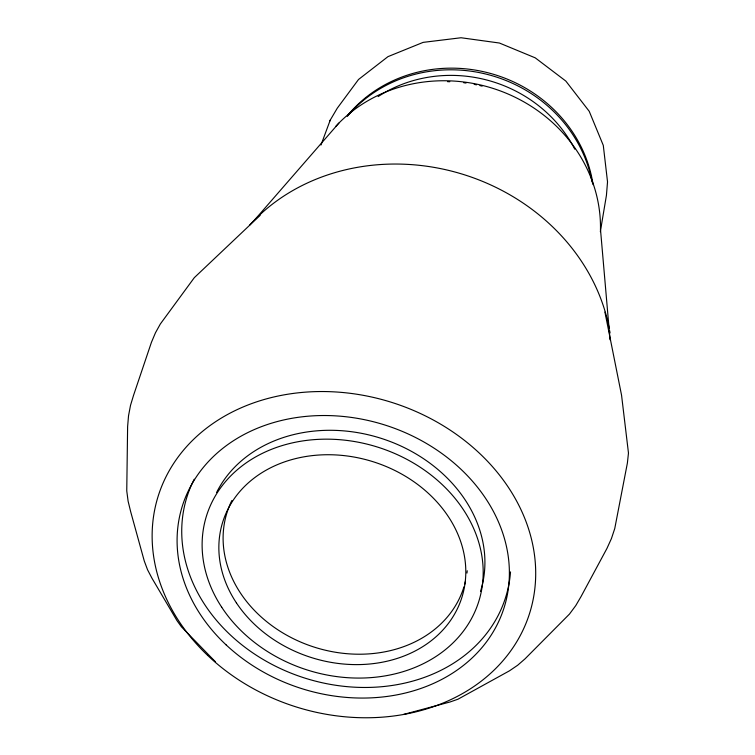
<?xml version="1.0" encoding="UTF-8"?>
<svg xmlns="http://www.w3.org/2000/svg" width="755" height="755" viewBox="0 0 755 755"><rect width="100%" height="100%" fill="white"/><g stroke="black" fill="none" stroke-linecap="round" stroke-linejoin="round"><path stroke-width="1.13" d="M600.329 231.662L606.425 195.413L607.53 181.87L603.292 145.394L589.221 111.296L565.844 81.078L535.248 57.852L499.404 43.026L461.06 37.75L423.14 42.374L387.966 56.644L358.521 79.483L337.24 108.248L330.228 120.13L320.979 145.026M329.944 120.876L330.228 120.13M255.19 219.299L338.901 123.074M260.145 215.326L194.309 277.67L160.371 323.942L155.454 332.804L151.415 342.374L133.56 395.29L130.521 405.322L128.529 415.769L127.614 426.622L126.755 490.882L128.114 501.226L130.653 511.616L144.29 561.059L147.565 569.798L151.991 578.255L177 620.648L181.445 626.839L215.364 661.729M403.557 714.438L450.037 701.98L457.945 699.224L509.474 670.817L517.666 665.24L524.999 658.879L569.497 614.051L575.791 605.548L581.048 596.563L606.973 548.385L611.437 538.551L614.759 528.528L627.386 463.06L628.471 453.066L621.554 395.214L604.925 312.098M600.555 230.171L610.059 339.835M249.546 225.245A204.379 180.351 17.6 0 1 458.228 172.923A204.379 180.351 17.6 0 1 609.209 328.265M609.644 330.596A204.379 180.351 17.6 0 1 610.04 332.936M335.682 126.444A150.641 138.807 17.5 0 1 503.094 91.978A150.641 138.807 17.5 0 1 600.461 230.171M216.6 492.477A141.308 116.138 17.6 0 1 389.174 441.128A141.308 116.138 17.6 0 1 480.51 591.373M510.522 571.903A167.053 137.344 17.6 0 1 309.078 679.377A167.053 137.344 17.6 0 1 194.214 479.236M463.976 586.767A124.16 102.019 17.6 0 1 307.606 644.836A124.16 102.019 17.6 0 1 231.87 500.518M467.232 570.752A124.16 102.019 17.6 0 1 466.949 573.092M465.476 581.18A124.16 102.019 17.6 0 1 464.618 584.559M348.027 114.949A137.967 128.123 17.6 0 1 491.769 73.792A137.967 128.123 17.6 0 1 593.053 184.654M347.262 116.44A138.401 128.444 17.6 0 1 489.023 74.858A138.401 128.444 17.6 0 1 592.08 182.059M378.142 96.574A132.861 123.291 17.6 0 1 574.781 149.169M447.526 81.672A141.534 130.738 17.6 0 1 449.82 81.719M463.74 82.748A141.534 130.738 17.6 0 1 466.061 83.041M474.168 84.371A141.534 130.738 17.6 0 1 476.462 84.824M479.887 85.579A141.534 130.738 17.6 0 1 482.152 86.117M226.028 644.798A168.705 138.203 17.6 0 0 503.83 608.483A168.705 138.203 17.6 0 0 299.848 417.09A168.705 138.203 17.6 0 0 226.028 644.798M221.734 607.256A142.704 116.865 17.6 0 0 465.137 628.792A142.704 116.865 17.6 0 0 341.09 439.806A142.704 116.865 17.6 0 0 221.734 607.256M207.587 655.331A194.743 159.598 17.6 0 0 528.906 615.467A194.743 159.598 17.6 0 0 295.243 393.166A194.743 159.598 17.6 0 0 207.587 655.331M236.39 602.849A125.377 102.661 17.6 0 0 450.235 620.903A125.377 102.661 17.6 0 0 340.345 455.246A125.377 102.661 17.6 0 0 236.39 602.849"/></g></svg>
